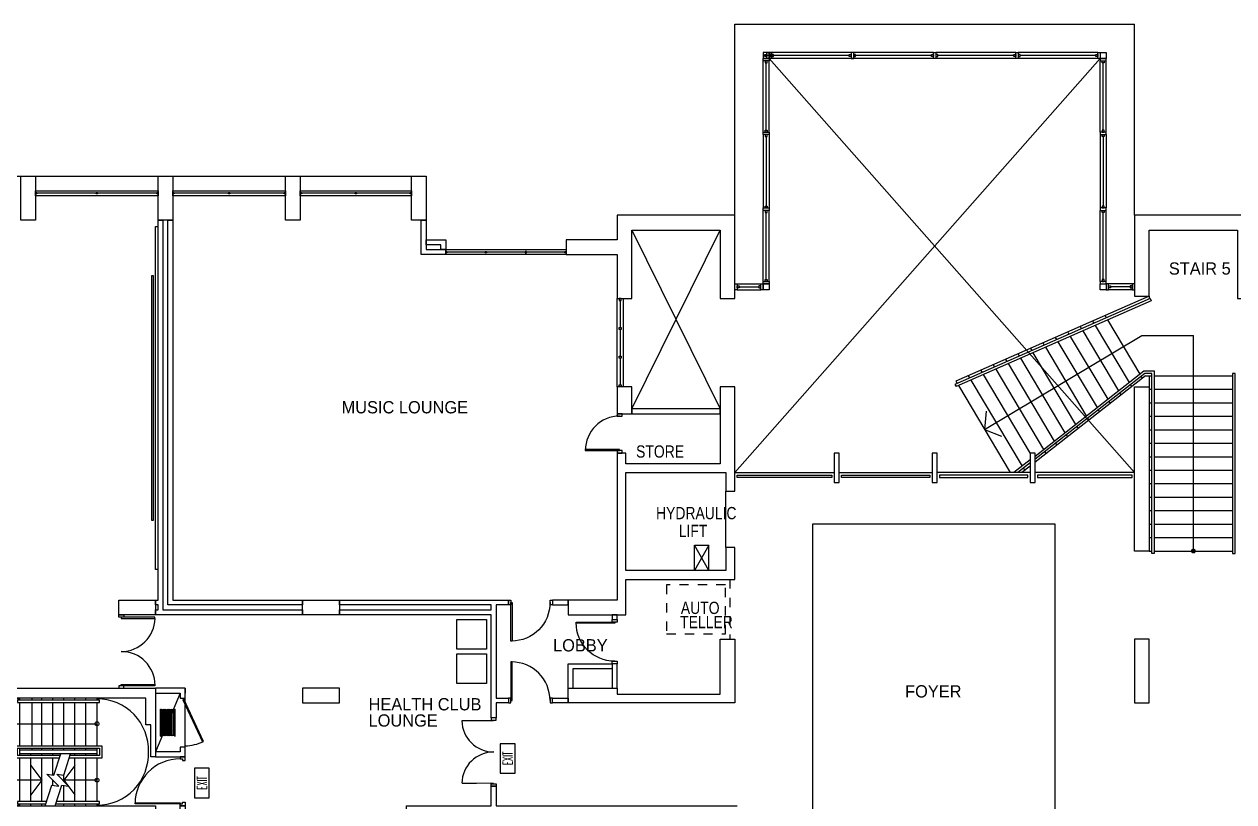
# Model space of a CAD drawing. Extents: x -7558 to 86771, y -44375 to 21100.
# Drawn here: x 17118 to 41805, y 5233 to 21100 of the extents above; entities that cross this region are included whole.
import ezdxf
from ezdxf.enums import TextEntityAlignment as Align

# ---------------------------------------------------------------- set-up
doc = ezdxf.new("R2010")
doc.units = 0
doc.header["$LTSCALE"] = 150
doc.header["$MEASUREMENT"] = 0
doc.linetypes.add('HIDDEN2', pattern=[2.5, 1.25, -1.25])
doc.layers.get('0').update_dxf_attribs({"color": 8, "linetype": 'CONTINUOUS'})
for name, color, linetype in [('200-T', 8, 'CONTINUOUS'), ('210--', 8, 'CONTINUOUS'), ('220--', 8, 'CONTINUOUS'), ('240--', 8, 'CONTINUOUS'), ('270--', 8, 'CONTINUOUS'), ('280--', 8, 'CONTINUOUS'), ('281--', 8, 'CONTINUOUS'), ('310--', 8, 'CONTINUOUS'), ('320--', 8, 'CONTINUOUS'), ('320-T', 8, 'CONTINUOUS'), ('430--', 8, 'CONTINUOUS'), ('660--', 8, 'CONTINUOUS'), ('700--', 8, 'CONTINUOUS'), ('730--', 8, 'CONTINUOUS'), ('740--', 8, 'CONTINUOUS'), ('780--', 8, 'HIDDEN2'), ('X24A2-01$0$000-D', 8, 'CONTINUOUS'), ('X24A2-01$0$220--', 8, 'CONTINUOUS'), ('X24A2-01$0$240--', 8, 'CONTINUOUS'), ('X24A2-01$0$280--', 8, 'CONTINUOUS'), ('X24A2-01$0$320--', 8, 'CONTINUOUS'), ('X24A2-01$0$680--', 8, 'CONTINUOUS')]:
    doc.layers.add(name, color=color, linetype=linetype)
doc.styles.add('HELV', font='hvl____.pfb')
doc.styles.add('ROMANS_5', font='romans.shx', dxfattribs={"width": 0.5})

# ---------------------------------------------------------------- blocks, each defined once
blk = doc.blocks.new('D1-800')
for points in [[(75, 50), (75, 750), (50, 750), (50, 50)], [(0, 0), (50, 0), (50, 100), (0, 100)], [(750, 0), (800, 0), (800, 100), (750, 100)]]:
    blk.add_lwpolyline(points, close=True)
blk.add_arc((54, 50), 700, 0, 90)
blk = doc.blocks.new('SY-RECT1')
blk.add_lwpolyline([(3, -1.5), (3, 1.5), (-3, 1.5), (-3, -1.5)], close=True)
at = {"style": 'ROMANS_5', "width": 0.5}
blk.add_attdef('TEXT1', text='', height=2, dxfattribs=at).set_placement((0, 0), align=Align.MIDDLE)
blk = doc.blocks.new('D1-900')
for points in [[(75, 50), (75, 837.5), (50, 837.5), (50, 50)], [(0, 0), (50, 0), (50, 100), (0, 100)], [(850, 0), (900, 0), (900, 100), (850, 100)]]:
    blk.add_lwpolyline(points, close=True)
blk.add_arc((62.5, 50), 787.5, 0, 90)
blk = doc.blocks.new('D2-1500')
for points in [[(75, 50), (75, 737), (50, 737), (50, 50)], [(1425, 50), (1425, 737), (1450, 737), (1450, 50)], [(50, 0), (0, 0), (0, 100), (50, 100)], [(1450, 0), (1500, 0), (1500, 100), (1450, 100)]]:
    blk.add_lwpolyline(points, close=True)
for centre, start, end in [((62, 50), 0, 88.9582), ((1438, 50), 90, 180)]:
    blk.add_arc(centre, 688, start, end)
blk = doc.blocks.new('UC10')
at = {"layer": '310--'}
for p, q in [((1122.5, 50), (25, 50)), ((2245, 50), (1147.5, 50))]:
    blk.add_line(p, q, dxfattribs=at)
for points in [[(2270, 100), (2270, 0), (0, 0), (0, 100)], [(0, 37.5), (0, 62.5), (25, 62.5), (25, 37.5)], [(1122.5, 37.5), (1122.5, 62.5), (1147.5, 62.5), (1147.5, 37.5)], [(2245, 37.5), (2245, 62.5), (2270, 62.5), (2270, 37.5)]]:
    blk.add_lwpolyline(points, close=True, dxfattribs=at)
blk = doc.blocks.new('UC12')
at = {"layer": '310--'}
for p, q in [((1237.5, 50), (25, 50)), ((2475, 50), (1262.5, 50))]:
    blk.add_line(p, q, dxfattribs=at)
for points in [[(2500, 100), (2500, 0), (0, 0), (0, 100)], [(0, 37.5), (0, 62.5), (25, 62.5), (25, 37.5)], [(1237.5, 37.5), (1237.5, 62.5), (1262.5, 62.5), (1262.5, 37.5)], [(2475, 37.5), (2475, 62.5), (2500, 62.5), (2500, 37.5)]]:
    blk.add_lwpolyline(points, close=True, dxfattribs=at)
blk = doc.blocks.new('UC11')
at = {"layer": '310--'}
for p, q in [((1137, 50), (25, 50)), ((2275, 50), (1162, 50))]:
    blk.add_line(p, q, dxfattribs=at)
for points in [[(2300, 100), (2300, 0), (0, 0), (0, 100)], [(0, 38), (0, 63), (25, 63), (25, 38)], [(1137, 38), (1137, 63), (1162, 63), (1162, 38)], [(2275, 38), (2275, 63), (2300, 63), (2300, 38)]]:
    blk.add_lwpolyline(points, close=True, dxfattribs=at)
blk = doc.blocks.new('X24A2-01$0$D1-850')
for points in [[(40, 1020), (65, 1020), (65, 100), (40, 100)], [(0, 100), (40, 100), (40, 50), (75, 50), (75, 0), (0, 0)], [(1000, 100), (960, 100), (960, 50), (925, 50), (925, 0), (1000, 0)]]:
    blk.add_lwpolyline(points, close=True)
blk.add_arc((40, 100), 920, 0, 90)
blk = doc.blocks.new('X24A2-01', base_point=(22160, 11139))
at = {"layer": 'X24A2-01$0$000-D'}
blk.add_line((23989, 12404), (23989, 12404), dxfattribs=at)
at = {"layer": 'X24A2-01$0$220--'}
for p, q in [((27260, 13639), (27260, 13639)), ((27360, 13739), (27360, 13639)), ((27360, 13739), (27360, 13639)), ((27360, 12539), (27360, 13539))]:
    blk.add_line(p, q, dxfattribs=at)
for points in [[(26760, 13639), (27260, 13639), (27260, 13539), (27360, 13539), (27360, 13739), (26760, 13739)], [(26760, 12439), (26760, 12339), (27360, 12339), (27360, 12539), (27260, 12539), (27260, 12439)], [(26760, 11239), (27260, 11239), (27260, 11339), (27360, 11339), (27360, 11139), (26760, 11139)]]:
    blk.add_lwpolyline(points, close=True, dxfattribs=at)
at = {"layer": 'X24A2-01$0$240--'}
for p, q in [((23989, 13499), (23989, 13539)), ((23989, 12564), (23989, 13449)), ((24239, 13499), (24239, 13539)), ((24239, 12564), (24239, 13449)), ((24439, 13499), (24439, 13539)), ((24439, 12564), (24439, 13449)), ((24664, 13499), (24664, 13539)), ((24664, 12564), (24664, 13449)), ((24889, 13499), (24889, 13539)), ((24889, 12564), (24889, 13449)), ((25114, 13499), (25114, 13539)), ((25114, 12564), (25114, 13449)), ((25339, 13499), (25339, 13539)), ((25339, 12564), (25339, 13449)), ((25564, 13499), (25564, 13539)), ((25564, 12564), (25564, 13449)), ((23989, 12364), (23989, 12514)), ((25564, 12474), (23989, 12474)), ((25564, 12404), (23989, 12404)), ((24214, 12364), (24214, 12404)), ((24239, 12474), (24239, 12514)), ((24439, 12474), (24439, 12514)), ((24439, 12364), (24439, 12404)), ((24664, 12474), (24664, 12514)), ((24664, 12364), (24664, 12404)), ((24889, 12474), (24889, 12514)), ((25114, 12474), (25114, 12514)), ((25114, 12364), (25114, 12404)), ((25339, 12474), (25339, 12514)), ((25339, 12364), (25339, 12404)), ((25564, 12364), (25564, 12514)), ((23989, 11429), (23989, 12314)), ((24214, 11429), (24214, 12314)), ((24439, 11429), (24439, 12314)), ((24664, 11967), (24664, 12314)), ((25114, 11429), (25114, 12314)), ((25339, 11429), (25339, 12314)), ((25564, 11429), (25564, 12314)), ((24664, 11761), (24664, 11864)), ((24889, 11840), (24889, 11977)), ((24889, 11429), (24889, 11758)), ((23989, 11339), (23989, 11379)), ((24214, 11339), (24214, 11379)), ((24439, 11339), (24439, 11379)), ((24889, 11339), (24889, 11379)), ((25114, 11339), (25114, 11379)), ((25339, 11339), (25339, 11379)), ((25564, 11339), (25564, 11379))]:
    blk.add_line(p, q, dxfattribs=at)
blk.add_lwpolyline([(23939, 13499), (23939, 13449), (25614, 13449), (25614, 13499)], close=True, dxfattribs=at)
for points in [[(24439, 11864), (23464, 11864), (23464, 13014), (25564, 13014)], [(24797, 12314), (23889, 12314), (23889, 12564), (25664, 12564)], [(24813, 12364), (23939, 12364), (23939, 12514), (25614, 12514)], [(24507, 11339), (24643, 11764), (24785, 11744), (24543, 11984), (24685, 11964), (24825, 12404)], [(24707, 11339), (24843, 11764), (24985, 11744), (24743, 11984), (24885, 11964), (25025, 12404)], [(25664, 12564), (25664, 12314), (24997, 12314)], [(25614, 12514), (25614, 12364), (25013, 12364)], [(24214, 12164), (24439, 11864), (24214, 11564)], [(25114, 12164), (24889, 11864), (25114, 11564)], [(25564, 11864), (24889, 11864)], [(24536, 11429), (23939, 11429), (23939, 11379), (24520, 11379)], [(24720, 11379), (25614, 11379)], [(25614, 11379), (25614, 11429), (24736, 11429)]]:
    blk.add_lwpolyline(points, dxfattribs=at)
for centre in [(25564, 13014), (25564, 11864)]:
    blk.add_circle(centre, 40, dxfattribs=at)
for centre, start, end in [((23989, 12474), 90, 181.9102), ((25564, 12474), 358.0898, 90), ((23989, 12404), 178.0898, 270), ((25564, 12404), 270, 1.9102)]:
    blk.add_arc(centre, 1050, start, end, dxfattribs=at)
at = {"layer": 'X24A2-01$0$280--'}
blk.add_lwpolyline([(26660, 12992), (26560, 12992), (26560, 13539), (22360, 13539), (22360, 11339), (26760, 11339), (26760, 11139), (22160, 11139), (22160, 13739), (26760, 13739), (26760, 12339), (26660, 12339)], close=True, dxfattribs=at)
at = {"layer": 'X24A2-01$0$320--'}
blk.add_lwpolyline([(27714, 12643), (27736, 12653), (27335, 13514), (27312, 13504)], close=True, dxfattribs=at)
blk.add_arc((27335, 13514), 950, 271.508, 295, dxfattribs=at)
at = {"layer": 'X24A2-01$0$680--'}
for p, q in [((27260, 13639), (26760, 12439)), ((26860, 13314), (26870, 13314)), ((26860, 12764), (26860, 13314)), ((26870, 12764), (26870, 13314)), ((26898, 12789), (26898, 13289)), ((26926, 12789), (26926, 13289)), ((26954, 12789), (26954, 13289)), ((26982, 12789), (26982, 13289)), ((27010, 12789), (27010, 13289)), ((27038, 12789), (27038, 13289)), ((27066, 12789), (27066, 13289)), ((27094, 12789), (27094, 13289)), ((27122, 12789), (27122, 13289)), ((27150, 12764), (27150, 13314)), ((27150, 13314), (27160, 13314)), ((27160, 12764), (27160, 13314)), ((26860, 12764), (26870, 12764)), ((27150, 12764), (27160, 12764))]:
    blk.add_line(p, q, dxfattribs=at)
for centre, start, end in [((26884, 13289), 0, 180), ((26912, 13289), 0, 180), ((26940, 13289), 0, 180), ((26968, 13289), 0, 180), ((26996, 13289), 0, 180), ((27024, 13289), 0, 180), ((27052, 13289), 0, 180), ((27080, 13289), 0, 180), ((27108, 13289), 0, 180), ((27136, 13289), 0, 180), ((26884, 12789), 180, 0), ((26912, 12789), 180, 0), ((26940, 12789), 180, 0), ((26968, 12789), 180, 0), ((26996, 12789), 180, 0), ((27024, 12789), 180, 0), ((27052, 12789), 180, 0), ((27080, 12789), 180, 0), ((27108, 12789), 180, 0), ((27136, 12789), 180, 0)]:
    blk.add_arc(centre, 14, start, end, dxfattribs=at)
at = {"layer": 'X24A2-01$0$320--', "rotation": 90}
blk.add_blockref('X24A2-01$0$D1-850', (27360, 11339), dxfattribs=at)

msp = doc.modelspace()

# ---------------------------------------------------------------- linework, layer by layer
at = {"layer": '210--'}
msp.add_lwpolyline([(25320, 16400), (25220, 16400), (25220, 17100), (25320, 17100), (25320, 16500), (25720, 16500), (25720, 16400)], close=True, dxfattribs=at)
msp.add_lwpolyline([(35825, 12250), (35825, 12250)], dxfattribs=at)
at = {"layer": '220--'}
for p, q in [((30800, 10472), (31090, 10472)), ((31090, 10472), (30800, 9950)), ((31090, 9950), (30800, 10472)), ((30800, 9950), (30800, 10472)), ((31090, 9950), (31090, 10472)), ((28220, 8050), (29120, 8050)), ((28220, 7550), (28220, 8050)), ((28320, 7950), (29120, 7950)), ((28320, 7550), (28320, 7950))]:
    msp.add_line(p, q, dxfattribs=at)
for points in [[(19800, 9150), (19850, 9150), (19850, 9250), (19800, 9250), (19800, 9350), (19850, 9350), (19850, 17100), (19950, 17100), (19950, 9150), (22800, 9150), (22800, 9050), (19800, 9050), (19800, 9150)], [(31570, 5050), (28200, 5050), (28200, 5050), (28050, 5050), (28050, 5050), (25120, 5050), (25120, 4950), (25020, 4950), (25020, 5050), (24920, 5050), (24920, 5150), (26650, 5150), (26650, 5550), (26750, 5550), (26750, 5150), (31670, 5150)]]:
    msp.add_lwpolyline(points, dxfattribs=at)
for points in [[(20150, 17100), (20150, 9350), (22800, 9350), (22800, 9250), (20050, 9250), (20050, 17100)], [(25620, 16500), (25620, 16600), (25320, 16600), (25320, 16700), (25720, 16700), (25720, 16500)], [(31320, 13150), (31320, 13250), (29520, 13250), (29520, 13150)], [(23550, 9250), (23550, 9350), (26650, 9350), (27000, 9350), (27000, 9250), (26750, 9250), (26750, 7350), (26750, 7350), (27000, 7350), (27000, 7250), (26750, 7250), (26750, 6950), (26650, 6950), (26650, 9050), (23550, 9050), (23550, 9150), (26650, 9150), (26650, 9250)], [(27900, 9250), (28220, 9250), (28220, 9350), (27900, 9350)], [(29120, 9050), (29120, 8950), (29220, 8950), (29220, 9050)], [(29120, 8050), (29120, 7550), (29220, 7550), (29220, 8050)], [(27900, 7350), (28220, 7350), (28220, 7250), (27900, 7250)]]:
    msp.add_lwpolyline(points, close=True, dxfattribs=at)
at = {"layer": '240--'}
for p, q in [((40100, 15504), (36113, 13750)), ((40080, 15550), (36133, 13814)), ((40120, 15458), (36138, 13707)), ((40080, 15550), (40080, 15495)), ((40100, 15504), (40120, 15458)), ((39177, 15153), (39202, 15109)), ((39228, 15066), (39887, 13960)), ((38416, 14818), (38441, 14775)), ((38669, 14929), (38695, 14886)), ((38721, 14843), (39450, 13619)), ((38923, 15041), (38949, 14998)), ((38974, 14954), (39668, 13790)), ((36717, 12833), (39927, 14745)), ((37908, 14595), (37934, 14552)), ((38162, 14706), (38188, 14663)), ((38214, 14620), (39013, 13277)), ((38467, 14731), (39232, 13448)), ((39927, 14745), (40980, 14745)), ((40980, 10350), (40980, 14745)), ((40980, 12650), (40980, 14745)), ((37401, 14372), (37427, 14328)), ((37655, 14483), (37680, 14440)), ((37706, 14397), (38577, 12935)), ((37960, 14508), (38795, 13106)), ((36894, 14149), (36920, 14105)), ((37147, 14260), (37173, 14217)), ((37199, 14174), (38140, 12594)), ((37453, 14285), (38358, 12764)), ((36386, 13925), (36412, 13882)), ((36438, 13839), (37485, 12081)), ((36640, 14037), (36666, 13994)), ((36692, 13950), (37650, 12342)), ((36945, 14062), (37922, 12423)), ((37750, 12288), (39969, 14025)), ((39986, 13975), (37750, 12225)), ((40004, 13925), (37750, 12161)), ((39912, 13917), (39938, 13874)), ((39969, 14025), (40180, 14025)), ((40130, 13975), (39986, 13975)), ((40004, 13925), (40130, 13925)), ((40080, 13925), (40080, 13700)), ((40130, 10300), (40130, 13975)), ((40180, 14025), (40180, 10300)), ((40180, 13925), (41780, 13925)), ((36113, 13750), (36138, 13707)), ((36133, 13814), (36159, 13771)), ((36184, 13727), (37243, 11950)), ((39694, 13746), (39720, 13703)), ((40080, 13650), (40130, 13650)), ((40180, 13650), (41780, 13650)), ((39257, 13405), (39283, 13361)), ((39476, 13575), (39502, 13532)), ((40080, 13375), (40130, 13375)), ((40180, 13375), (41780, 13375)), ((39039, 13234), (39065, 13190)), ((40080, 13100), (40130, 13100)), ((40180, 13100), (41780, 13100)), ((38603, 12892), (38628, 12849)), ((38821, 13063), (38847, 13020)), ((38384, 12721), (38410, 12678)), ((40080, 12825), (40130, 12825)), ((40180, 12825), (41780, 12825)), ((37948, 12379), (37973, 12336)), ((38166, 12550), (38192, 12507)), ((40080, 12550), (40130, 12550)), ((40180, 12550), (41780, 12550)), ((37650, 12210), (37318, 11950)), ((37650, 12147), (37399, 11950)), ((37750, 12174), (37755, 12165)), ((40080, 12275), (40130, 12275)), ((40180, 12275), (41780, 12275)), ((31620, 11950), (33650, 11950)), ((33750, 11950), (35650, 11950)), ((37650, 11950), (35750, 11950)), ((37650, 12083), (37480, 11950)), ((37511, 12038), (37537, 11994)), ((39780, 11950), (37750, 11950)), ((40080, 12000), (40130, 12000)), ((40180, 12000), (41780, 12000)), ((40080, 11725), (40130, 11725)), ((40180, 11725), (41780, 11725)), ((40080, 11450), (40130, 11450)), ((40180, 11450), (41780, 11450)), ((40080, 11175), (40130, 11175)), ((40180, 11175), (41780, 11175)), ((40080, 10900), (40130, 10900)), ((40180, 10900), (41780, 10900)), ((40080, 10625), (40130, 10625)), ((40180, 10625), (41780, 10625)), ((40080, 10350), (40130, 10350)), ((40080, 10350), (40080, 10350)), ((40180, 10300), (40130, 10300)), ((40180, 10350), (41780, 10350))]:
    msp.add_line(p, q, dxfattribs=at)
for points in [[(41780, 10300), (41830, 10300), (41830, 13975), (41780, 13975), (41780, 10300)], [(36754, 13206), (36717, 12833), (37065, 12693)]]:
    msp.add_lwpolyline(points, dxfattribs=at)
for points in [[(33750, 11750), (33750, 12350), (33650, 12350), (33650, 11750)], [(35750, 12350), (35650, 12350), (35650, 11750), (35750, 11750)], [(37750, 11750), (37750, 12350), (37650, 12350), (37650, 11750)], [(31670, 11850), (31670, 11900), (33600, 11900), (33600, 11850)], [(33800, 11850), (33800, 11900), (35600, 11900), (35600, 11850)], [(37600, 11850), (37600, 11900), (35800, 11900), (35800, 11850)], [(39730, 11850), (39730, 11900), (37800, 11900), (37800, 11850)]]:
    msp.add_lwpolyline(points, close=True, dxfattribs=at)
at = {"layer": '240--', "const_width": 50}
msp.add_lwpolyline([(41005, 10350, -1), (40955, 10350, -1)], format="xyb", close=True, dxfattribs=at)
at = {"layer": '270--'}
for p, q in [((31620, 17200), (31620, 21100)), ((31620, 21100), (39780, 21100)), ((39780, 17200), (39780, 21100))]:
    msp.add_line(p, q, dxfattribs=at)
msp.add_lwpolyline([(33207, 10900), (33207, 2650), (38157, 2650), (38157, 10900)], close=True, dxfattribs=at)
at = {"layer": '280--'}
for p, q in [((29220, 9350), (28220, 9350)), ((28220, 9350), (28220, 9050)), ((28220, 9050), (29120, 9050))]:
    msp.add_line(p, q, dxfattribs=at)
for points in [[(17050, 18000), (17350, 18000), (17350, 17100), (17050, 17100)], [(19850, 18000), (20150, 18000), (20150, 17100), (19850, 17100)], [(22450, 18000), (22750, 18000), (22750, 17100), (22450, 17100)], [(25020, 18000), (25320, 18000), (25320, 17100), (25020, 17100)], [(29520, 16900), (31320, 16900), (31320, 15500), (31620, 15500), (31620, 17200), (29220, 17200), (29220, 16700), (28176, 16700), (28176, 16400), (29220, 16400), (29220, 15500), (29520, 15500)], [(41880, 15500), (42180, 15500), (42180, 17200), (39780, 17200), (39780, 15550), (40080, 15550), (40080, 16900), (41880, 16900)], [(31320, 12130), (29400, 12130), (29400, 12350), (29220, 12350), (29220, 9350), (28220, 9350), (28220, 9050), (29220, 9050), (29220, 9050), (29400, 9050), (29400, 9770), (31620, 9770), (31620, 10425), (31440, 10425), (31440, 9950), (29400, 9950), (29400, 11950), (31440, 11950), (31440, 11575), (31620, 11575), (31620, 13700), (31320, 13700)], [(29520, 13700), (29220, 13700), (29220, 13150), (29520, 13150)], [(39780, 10350), (39780, 13700), (40080, 13700), (40080, 10350)], [(19050, 9050), (19050, 9350), (19800, 9350), (19800, 9050)], [(19050, 9050), (19050, 9350), (19800, 9350), (19800, 9050)], [(22800, 9350), (23550, 9350), (23550, 9050), (22800, 9050)], [(31320, 8550), (31620, 8550), (31620, 7250), (28220, 7250), (28220, 7550), (29220, 7550), (29220, 7430), (31320, 7430)], [(40080, 8550), (39780, 8550), (39780, 7250), (40080, 7250)], [(22800, 7250), (23550, 7250), (23550, 7550), (22800, 7550)]]:
    msp.add_lwpolyline(points, close=True, dxfattribs=at)
at = {"layer": '281--'}
msp.add_line((11750, 18000), (25020, 18000), dxfattribs=at)
at = {"layer": '310--'}
for p, q in [((32200, 20520), (32200, 20400)), ((32320, 20520), (32200, 20520)), ((32370, 20520), (32273, 20520)), ((35674, 20520), (32323, 20520)), ((37353, 20520), (35726, 20520)), ((39030, 20520), (37403, 20520)), ((39080, 20520), (39200, 20520)), ((39200, 20520), (39200, 20400)), ((32320, 20400), (32200, 20400)), ((32200, 18900), (32200, 20350)), ((32410, 20460), (32233, 20460)), ((32260, 18940), (32260, 20310)), ((32370, 20400), (32273, 20400)), ((32320, 18900), (32320, 20350)), ((35674, 20400), (32323, 20400)), ((33957, 20460), (32363, 20460)), ((35634, 20460), (34087, 20460)), ((37353, 20400), (35726, 20400)), ((37313, 20460), (35766, 20460)), ((39030, 20400), (37403, 20400)), ((38990, 20460), (37443, 20460)), ((39080, 20400), (39200, 20400)), ((39080, 18900), (39080, 20350)), ((39140, 18940), (39140, 20310)), ((39200, 18900), (39200, 20350)), ((32200, 18850), (32200, 17350)), ((32260, 18810), (32260, 17390)), ((32320, 18850), (32320, 17350)), ((39080, 18850), (39080, 17350)), ((39140, 18810), (39140, 17390)), ((39200, 18850), (39200, 17350)), ((32200, 15850), (32200, 17300)), ((32320, 15850), (32320, 17300)), ((39080, 15850), (39080, 17300)), ((39200, 15850), (39200, 17300)), ((32260, 15890), (32260, 17260)), ((39140, 15890), (39140, 17260)), ((26526, 16450), (25745, 16450)), ((27344, 16450), (26551, 16450)), ((28151, 16450), (27369, 16450)), ((31670, 15800), (32150, 15800)), ((39730, 15800), (39250, 15800)), ((31670, 15680), (32150, 15680)), ((31710, 15740), (32110, 15740)), ((39730, 15680), (39250, 15680)), ((39690, 15740), (39290, 15740)), ((29280, 15460), (29280, 14913)), ((29280, 14873), (29280, 14327)), ((29280, 14287), (29280, 13740))]:
    msp.add_line(p, q, dxfattribs=at)
for points in [[(32323, 20520), (32323, 20400), (32273, 20400), (32273, 20520)], [(32370, 20520), (32370, 20400), (32320, 20400), (32320, 20520)], [(33997, 20400), (34047, 20400), (34047, 20520), (33997, 20520)], [(35726, 20400), (35674, 20400), (35674, 20520), (35726, 20520)], [(37403, 20400), (37353, 20400), (37353, 20520), (37403, 20520)], [(39080, 20400), (39030, 20400), (39030, 20520), (39080, 20520)], [(32200, 20400), (32320, 20400), (32320, 20350), (32200, 20350)], [(32273, 20480), (32273, 20440), (32233, 20440), (32233, 20480)], [(32240, 20350), (32240, 20310), (32280, 20310), (32280, 20350)], [(32323, 20480), (32323, 20440), (32363, 20440), (32363, 20480)], [(32370, 20480), (32370, 20440), (32410, 20440), (32410, 20480)], [(33997, 20480), (33997, 20440), (33957, 20440), (33957, 20480)], [(34047, 20480), (34047, 20440), (34087, 20440), (34087, 20480)], [(35674, 20480), (35674, 20440), (35634, 20440), (35634, 20480)], [(35726, 20480), (35726, 20440), (35766, 20440), (35766, 20480)], [(37353, 20480), (37353, 20440), (37313, 20440), (37313, 20480)], [(37403, 20480), (37403, 20440), (37443, 20440), (37443, 20480)], [(39030, 20480), (39030, 20440), (38990, 20440), (38990, 20480)], [(39200, 20400), (39080, 20400), (39080, 20350), (39200, 20350)], [(39160, 20350), (39160, 20310), (39120, 20310), (39120, 20350)], [(32200, 18900), (32320, 18900), (32320, 18850), (32200, 18850)], [(32240, 18900), (32240, 18940), (32280, 18940), (32280, 18900)], [(32240, 18850), (32240, 18810), (32280, 18810), (32280, 18850)], [(39200, 18900), (39080, 18900), (39080, 18850), (39200, 18850)], [(39160, 18900), (39160, 18940), (39120, 18940), (39120, 18900)], [(39160, 18850), (39160, 18810), (39120, 18810), (39120, 18850)], [(32200, 17350), (32320, 17350), (32320, 17300), (32200, 17300)], [(32240, 17350), (32240, 17390), (32280, 17390), (32280, 17350)], [(32240, 17300), (32240, 17260), (32280, 17260), (32280, 17300)], [(39200, 17350), (39080, 17350), (39080, 17300), (39200, 17300)], [(39160, 17350), (39160, 17390), (39120, 17390), (39120, 17350)], [(39160, 17300), (39160, 17260), (39120, 17260), (39120, 17300)], [(28176, 16500), (28176, 16400), (25720, 16400), (25720, 16500)], [(25720, 16438), (25720, 16463), (25745, 16463), (25745, 16438)], [(26526, 16438), (26526, 16463), (26551, 16463), (26551, 16438)], [(27369, 16438), (27369, 16463), (27344, 16463), (27344, 16438)], [(28151, 16438), (28151, 16463), (28176, 16463), (28176, 16438)], [(31620, 15680), (31620, 15800), (31670, 15800), (31670, 15680)], [(32150, 15680), (32150, 15800), (32200, 15800), (32200, 15680)], [(32200, 15850), (32320, 15850), (32320, 15800), (32200, 15800)], [(32320, 15680), (32200, 15680), (32200, 15800), (32320, 15800)], [(32240, 15850), (32240, 15890), (32280, 15890), (32280, 15850)], [(39200, 15850), (39080, 15850), (39080, 15800), (39200, 15800)], [(39200, 15680), (39080, 15680), (39080, 15800), (39200, 15800)], [(39160, 15850), (39160, 15890), (39120, 15890), (39120, 15850)], [(39250, 15680), (39250, 15800), (39200, 15800), (39200, 15680)], [(39780, 15680), (39780, 15800), (39730, 15800), (39730, 15680)], [(31710, 15760), (31710, 15720), (31670, 15720), (31670, 15760)], [(32110, 15760), (32110, 15720), (32150, 15720), (32150, 15760)], [(39290, 15760), (39290, 15720), (39250, 15720), (39250, 15760)], [(39690, 15760), (39690, 15720), (39730, 15720), (39730, 15760)], [(29220, 15500), (29340, 15500), (29340, 13700), (29220, 13700)], [(29260, 15460), (29300, 15460), (29300, 15500), (29260, 15500)], [(29260, 14913), (29300, 14913), (29300, 14873), (29260, 14873)], [(29260, 14327), (29300, 14327), (29300, 14287), (29260, 14287)], [(29260, 13740), (29300, 13740), (29300, 13700), (29260, 13700)]]:
    msp.add_lwpolyline(points, close=True, dxfattribs=at)
at = {"layer": '320--'}
for points in [[(26749, 6900), (26749, 6950), (26649, 6950), (26649, 6900)], [(26749, 6900), (26749, 6950), (26649, 6950), (26649, 6900)], [(26750, 5600), (26750, 5550), (26650, 5550), (26650, 5600)]]:
    msp.add_lwpolyline(points, close=True, dxfattribs=at)
at = {"layer": '320--', "const_width": 25}
for points in [[(26699, 6888), (26049, 6887)], [(26700, 5613), (26050, 5612)]]:
    msp.add_lwpolyline(points, dxfattribs=at)
at = {"layer": '320--'}
for centre, start, end in [((26699, 6900), 181.1097, 270.0553), ((26699, 5600), 89.9447, 178.8903)]:
    msp.add_arc(centre, 650, start, end, dxfattribs=at)
at = {"layer": '430--'}
for points in [[(31470, 16700, 0.068374), (31470, 16700, 0.068374)], [(34150, 13800, 0.062928), (34150, 13800, 0.062928)]]:
    msp.add_lwpolyline(points, format="xyb", dxfattribs=at)
at = {"layer": '660--'}
msp.add_line((31440, 10425), (31440, 11575), dxfattribs=at)
at = {"layer": '700--'}
for p, q in [((39080, 20400), (31620, 11950)), ((32320, 20400), (39780, 11950)), ((29520, 16900), (31320, 13250)), ((29520, 13250), (31320, 16900))]:
    msp.add_line(p, q, dxfattribs=at)
at = {"layer": '730--'}
for points in [[(25950, 8950), (26550, 8950), (26550, 8350), (25950, 8350)], [(25950, 8250), (26550, 8250), (26550, 7650), (25950, 7650)]]:
    msp.add_lwpolyline(points, close=True, dxfattribs=at)
at = {"layer": '740--'}
msp.add_lwpolyline([(19850, 9975), (19800, 9975), (19800, 16975), (19850, 16975)], dxfattribs=at)
msp.add_lwpolyline([(19750, 15975), (19750, 10975), (19725, 10975), (19725, 15975)], close=True, dxfattribs=at)
at = {"layer": '780--'}
msp.add_line((31520, 9770), (31520, 8550), dxfattribs=at)
msp.add_lwpolyline([(30229, 8660), (31429, 8660), (31429, 9660), (30229, 9660)], close=True, dxfattribs=at)

# ---------------------------------------------------------------- block references
msp.add_blockref('X24A2-01', (15200, 4950))
at = {"layer": '310--'}
for name, p in [('UC12', (17350, 17600)), ('UC11', (20150, 17600)), ('UC10', (22750, 17600))]:
    msp.add_blockref(name, p, dxfattribs=at)
at = {"layer": '320--'}
for name, p, rotation in [('D1-800', (29320, 12350), 90), ('D2-1500', (19050, 9050), 270)]:
    msp.add_blockref(name, p, dxfattribs=dict(at, rotation=rotation))
at = {"layer": '320--', "xscale": -1}
for p, rotation in [((27000, 9350), 180), ((29220, 8950), 90)]:
    msp.add_blockref('D1-900', p, dxfattribs=dict(at, rotation=rotation))
at = {"layer": '320--'}
msp.add_blockref('D1-900', (27000, 7250), dxfattribs=at)
at = {"layer": '320-T', "xscale": 100, "yscale": 100, "zscale": 100, "rotation": 90}
for p in [(26985, 6119), (20745, 5617)]:
    msp.add_blockref('SY-RECT1', p, dxfattribs=at).add_auto_attribs({'TEXT1': 'EXIT'})

# ---------------------------------------------------------------- texts
at = {"layer": '200-T', "style": 'HELV'}
for s, p in [('STAIR 5', (40479, 15990)), ('MUSIC LOUNGE', (23595, 13159)), ('LOBBY', (27911, 8302)), ('FOYER', (35096, 7362)), ('HEALTH CLUB', (24146, 7099)), ('LOUNGE', (24146, 6768))]:
    msp.add_text(s, height=250, dxfattribs=at).set_placement(p)
at = {"layer": '200-T', "style": 'HELV', "width": 0.85}
for s, p in [('STORE', (29606, 12256)), ('HYDRAULIC', (30013, 10999)), ('LIFT', (30477, 10635)), ('AUTO', (30520, 9065)), ('TELLER', (30506, 8776))]:
    msp.add_text(s, height=250, dxfattribs=at).set_placement(p)

doc.saveas('drawing.dxf')
